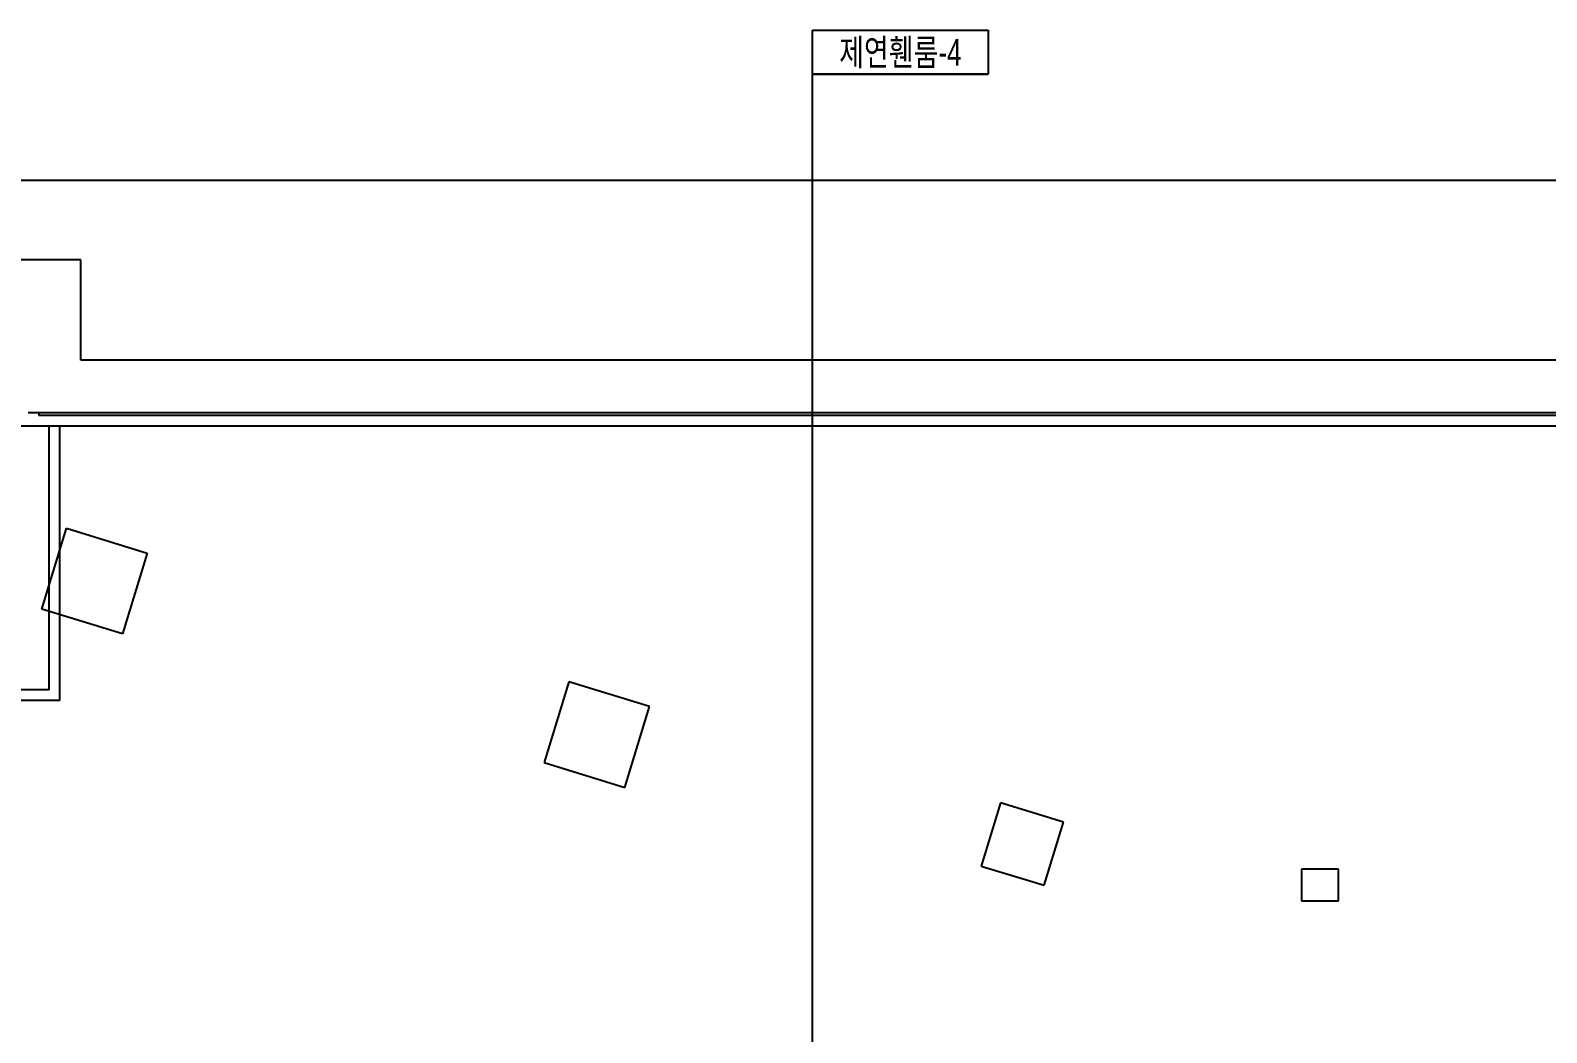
# Model space of a CAD drawing. Header units: millimetres. Extents: x -7718 to 421089, y 87466 to 341395.
# Drawn here: x 179445 to 208203, y 242211 to 261211 of the extents above; entities that cross this region are included whole.
import ezdxf
from ezdxf.enums import TextEntityAlignment as Align

# ---------------------------------------------------------------- set-up
doc = ezdxf.new("R2010")
doc.units = ezdxf.units.MM
doc.header["$LTSCALE"] = 200
doc.header["$MEASUREMENT"] = 0
for name, color, linetype in [('e-plan', 9, 'CONTINUOUS'), ('e-room-box', 7, 'CONTINUOUS'), ('e-text', 6, 'CONTINUOUS')]:
    doc.layers.add(name, color=color, linetype=linetype)
doc.styles.add('돋움', font='Dotum.ttf')

msp = doc.modelspace()

# ---------------------------------------------------------------- linework, layer by layer
at = {"layer": 'e-plan'}
for p, q in [((205010, 258363), (117315, 258369)), ((319655, 258359), (205010, 258363)), ((180403, 256859), (163403, 256859)), ((180403, 256859), (163403, 256859)), ((180403, 254959), (180403, 256859)), ((180403, 254959), (180403, 256859)), ((328653, 254959), (180403, 254959)), ((244153, 253959), (179403, 253959)), ((179603, 253959), (179603, 253909)), ((296783, 253709), (179103, 253709)), ((296783, 253909), (179603, 253909)), ((179803, 248709), (179803, 253709)), ((180003, 248509), (180003, 253709)), ((179803, 248709), (159553, 248709)), ((180003, 248509), (159553, 248509))]:
    msp.add_line(p, q, dxfattribs=at)
at = {"layer": 'e-plan', "ltscale": 0.5}
for p, q in [((179664, 250241), (180131, 251771)), ((180131, 251771), (181661, 251303)), ((181661, 251303), (181194, 249773)), ((181194, 249773), (179664, 250241)), ((189656, 248859), (189188, 247329)), ((191186, 248391), (189656, 248859)), ((190718, 246861), (191186, 248391)), ((189188, 247329), (190718, 246861)), ((197843, 246565), (197478, 245369)), ((199039, 246199), (197843, 246565)), ((198673, 245004), (199039, 246199)), ((197478, 245369), (198673, 245004)), ((204253, 245309), (203553, 245309)), ((203553, 245309), (203553, 244709)), ((204253, 244709), (204253, 245309)), ((203553, 244709), (204253, 244709))]:
    msp.add_line(p, q, dxfattribs=at)
at = {"layer": 'e-room-box'}
for p, q in [((194278, 214777), (194278, 261211)), ((194278, 261211), (197611, 261211)), ((194278, 260377), (194278, 261211)), ((197611, 261211), (197611, 260377)), ((194278, 260377), (197611, 260377)), ((197611, 260377), (194278, 260377))]:
    msp.add_line(p, q, dxfattribs=at)

# ---------------------------------------------------------------- texts
at = {"layer": 'e-text', "style": '돋움', "width": 0.75}
msp.add_text('제연휀룸-4', height=500, dxfattribs=at).set_placement((195944, 260794), align=Align.MIDDLE_CENTER)

doc.saveas('drawing.dxf')
